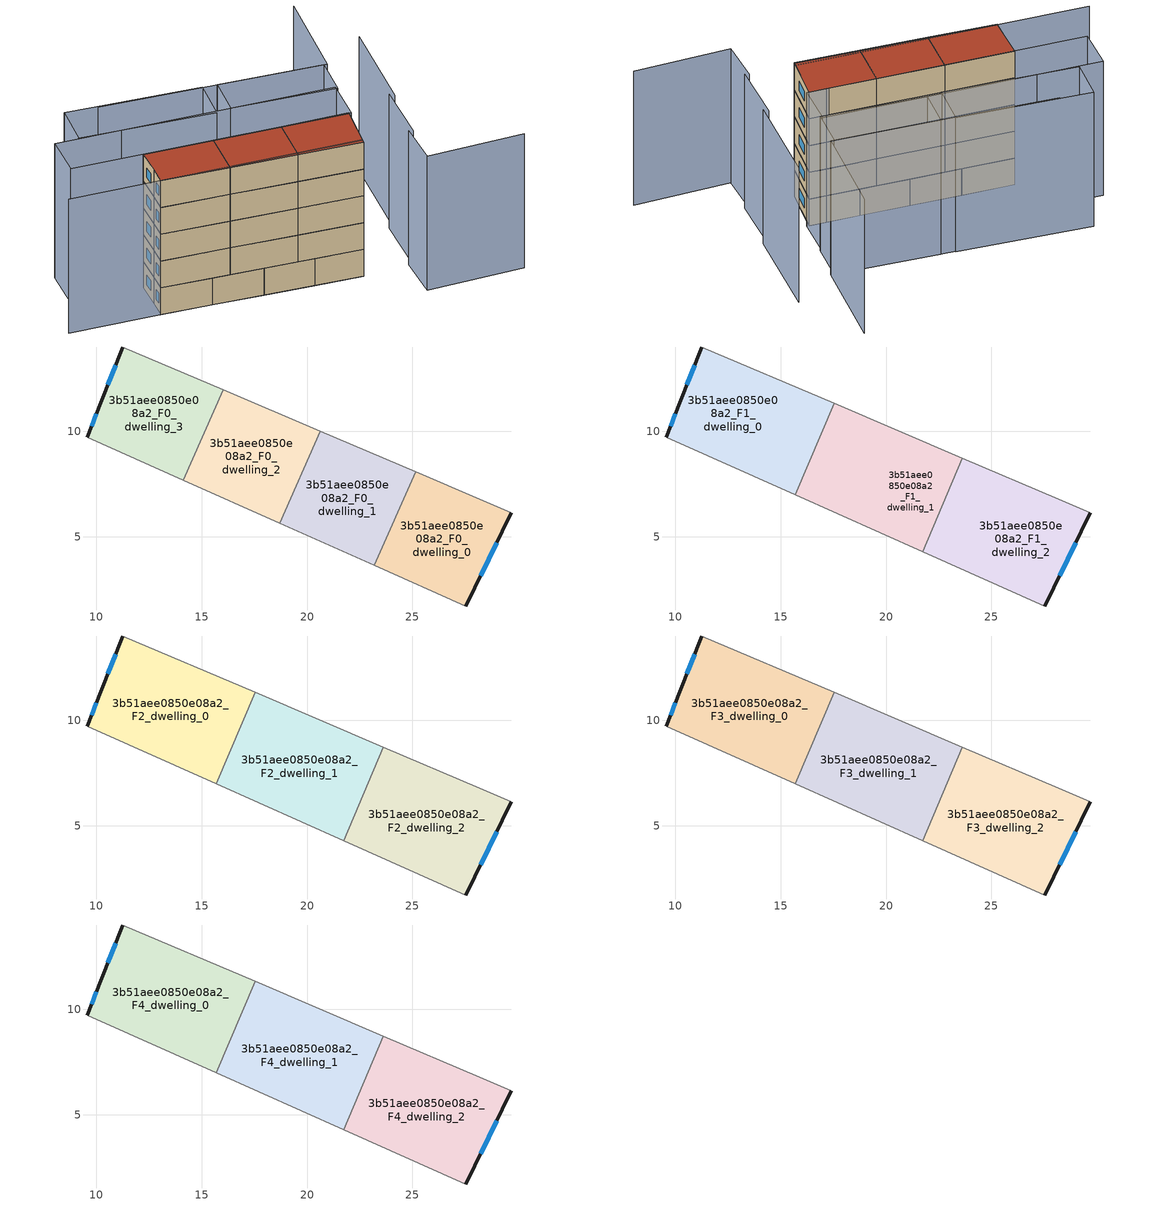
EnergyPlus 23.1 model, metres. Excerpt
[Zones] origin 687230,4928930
3b51aee0850e08a2_F0_dwelling_0
 floor ground (EU_floor_Construction): 27.53,1.71 29.7,6.15 28.19,6.79 25.16,8.08 23.19,3.64 z0
 wall outside (EU_wall_Construction): 29.7,6.15 27.53,1.71 z0:3
 wall adiabatic (EU_wall_Construction): 25.16,8.08 28.19,6.79 29.7,6.15 / 27.53,1.71 23.19,3.64 z0:3
 wall to 3b51aee0850e08a2_F0_dwelling_1 (EU_wall_Construction): 23.19,3.64 25.16,8.08 z0:3
 window (EU_Window_Construction): 29,4.7 28.24,3.15 z0.98:2.02
3b51aee0850e08a2_F0_dwelling_1
 floor ground (EU_floor_Construction): 23.19,3.64 25.16,8.08 20.63,10.01 18.69,5.65 z0
 wall adiabatic (EU_wall_Construction): 20.63,10.01 25.16,8.08 / 23.19,3.64 18.69,5.65 z0:3
 wall to 3b51aee0850e08a2_F0_dwelling_2 (EU_wall_Construction): 18.69,5.65 20.63,10.01 z0:3
3b51aee0850e08a2_F0_dwelling_2
 floor ground (EU_floor_Construction): 18.69,5.65 20.63,10.01 16.03,11.97 14.12,7.68 z0
 wall adiabatic (EU_wall_Construction): 16.03,11.97 20.63,10.01 / 18.69,5.65 14.12,7.68 z0:3
 wall to 3b51aee0850e08a2_F0_dwelling_3 (EU_wall_Construction): 14.12,7.68 16.03,11.97 z0:3
3b51aee0850e08a2_F0_dwelling_3
 floor ground (EU_floor_Construction): 14.12,7.68 16.03,11.97 11.25,14.01 10.2,11.37 9.55,9.72 z0
 wall outside (EU_wall_Construction): 9.55,9.72 10.2,11.37 11.25,14.01 z0:3
 wall adiabatic (EU_wall_Construction): 14.12,7.68 9.55,9.72 / 11.25,14.01 16.03,11.97 z0:3
 window (EU_Window_Construction): 9.77,10.25 9.99,10.83 / 10.55,12.22 10.91,13.15 z0.98:2.02
3b51aee0850e08a2_F1_dwelling_0
 floor to 3b51aee0850e08a2_F0_dwelling_2 (EU_floor_Construction): 15.69,6.99 17.54,11.33 16.03,11.97 14.12,7.68 z3
 floor to 3b51aee0850e08a2_F0_dwelling_3 (EU_floor_Construction): 14.12,7.68 16.03,11.97 11.25,14.01 10.2,11.37 9.55,9.72 z3
 wall outside (EU_wall_Construction): 9.55,9.72 10.2,11.37 11.25,14.01 z3:6
 wall adiabatic (EU_wall_Construction): 15.69,6.99 9.55,9.72 / 11.25,14.01 17.54,11.33 z3:6
 wall to 3b51aee0850e08a2_F1_dwelling_1 (EU_wall_Construction): 17.54,11.33 15.69,6.99 z3:6
 window (EU_Window_Construction): 9.77,10.25 9.99,10.83 / 10.55,12.22 10.91,13.15 z3.98:5.02
3b51aee0850e08a2_F1_dwelling_1
 floor to 3b51aee0850e08a2_F0_dwelling_2 (EU_floor_Construction): 18.69,5.65 20.63,10.01 17.54,11.33 15.69,6.99 z3
 floor to 3b51aee0850e08a2_F0_dwelling_1 (EU_floor_Construction): 21.73,4.29 23.63,8.73 20.63,10.01 18.69,5.65 z3
 wall adiabatic (EU_wall_Construction): 17.54,11.33 23.63,8.73 / 21.73,4.29 15.69,6.99 z3:6
 wall to 3b51aee0850e08a2_F1_dwelling_2 (EU_wall_Construction): 23.63,8.73 21.73,4.29 z3:6
3b51aee0850e08a2_F1_dwelling_2
 floor to 3b51aee0850e08a2_F0_dwelling_0 (EU_floor_Construction): 27.53,1.71 29.7,6.15 28.19,6.79 25.16,8.08 23.19,3.64 z3
 floor to 3b51aee0850e08a2_F0_dwelling_1 (EU_floor_Construction): 23.19,3.64 25.16,8.08 23.63,8.73 21.73,4.29 z3
 wall outside (EU_wall_Construction): 29.7,6.15 27.53,1.71 z3:6
 wall adiabatic (EU_wall_Construction): 27.53,1.71 21.73,4.29 / 23.63,8.73 28.19,6.79 29.7,6.15 z3:6
 window (EU_Window_Construction): 29,4.7 28.24,3.15 z3.98:5.02
3b51aee0850e08a2_F2_dwelling_0
 floor to 3b51aee0850e08a2_F1_dwelling_0 (EU_floor_Construction): 15.69,6.99 17.54,11.33 11.25,14.01 10.2,11.37 9.55,9.72 z6
 wall outside (EU_wall_Construction): 9.55,9.72 10.2,11.37 11.25,14.01 z6:9
 wall adiabatic (EU_wall_Construction): 15.69,6.99 9.55,9.72 / 11.25,14.01 17.54,11.33 z6:9
 wall to 3b51aee0850e08a2_F2_dwelling_1 (EU_wall_Construction): 17.54,11.33 15.69,6.99 z6:9
 window (EU_Window_Construction): 9.77,10.25 9.99,10.83 / 10.55,12.22 10.91,13.15 z6.98:8.02
3b51aee0850e08a2_F2_dwelling_1
 floor to 3b51aee0850e08a2_F1_dwelling_1 (EU_floor_Construction): 21.73,4.29 23.63,8.73 17.54,11.33 15.69,6.99 z6
 wall adiabatic (EU_wall_Construction): 17.54,11.33 23.63,8.73 / 21.73,4.29 15.69,6.99 z6:9
 wall to 3b51aee0850e08a2_F2_dwelling_2 (EU_wall_Construction): 23.63,8.73 21.73,4.29 z6:9
3b51aee0850e08a2_F2_dwelling_2
 floor to 3b51aee0850e08a2_F1_dwelling_2 (EU_floor_Construction): 27.53,1.71 29.7,6.15 28.19,6.79 23.63,8.73 21.73,4.29 z6
 wall outside (EU_wall_Construction): 29.7,6.15 27.53,1.71 z6:9
 wall adiabatic (EU_wall_Construction): 27.53,1.71 21.73,4.29 / 23.63,8.73 28.19,6.79 29.7,6.15 z6:9
 window (EU_Window_Construction): 29,4.7 28.24,3.15 z6.98:8.02
3b51aee0850e08a2_F3_dwelling_0
 floor to 3b51aee0850e08a2_F2_dwelling_0 (EU_floor_Construction): 15.69,6.99 17.54,11.33 11.25,14.01 10.2,11.37 9.55,9.72 z9
 wall outside (EU_wall_Construction): 9.55,9.72 10.2,11.37 11.25,14.01 z9:12
 wall adiabatic (EU_wall_Construction): 15.69,6.99 9.55,9.72 / 11.25,14.01 17.54,11.33 z9:12
 wall to 3b51aee0850e08a2_F3_dwelling_1 (EU_wall_Construction): 17.54,11.33 15.69,6.99 z9:12
 window (EU_Window_Construction): 9.77,10.25 9.99,10.83 / 10.55,12.22 10.91,13.15 z9.98:11.02
3b51aee0850e08a2_F3_dwelling_1
 floor to 3b51aee0850e08a2_F2_dwelling_1 (EU_floor_Construction): 21.73,4.29 23.63,8.73 17.54,11.33 15.69,6.99 z9
 wall adiabatic (EU_wall_Construction): 17.54,11.33 23.63,8.73 / 21.73,4.29 15.69,6.99 z9:12
 wall to 3b51aee0850e08a2_F3_dwelling_2 (EU_wall_Construction): 23.63,8.73 21.73,4.29 z9:12
3b51aee0850e08a2_F3_dwelling_2
 floor to 3b51aee0850e08a2_F2_dwelling_2 (EU_floor_Construction): 27.53,1.71 29.7,6.15 28.19,6.79 23.63,8.73 21.73,4.29 z9
 wall outside (EU_wall_Construction): 29.7,6.15 27.53,1.71 z9:12
 wall adiabatic (EU_wall_Construction): 27.53,1.71 21.73,4.29 / 23.63,8.73 28.19,6.79 29.7,6.15 z9:12
 window (EU_Window_Construction): 29,4.7 28.24,3.15 z9.98:11.02
3b51aee0850e08a2_F4_dwelling_0
 floor to 3b51aee0850e08a2_F3_dwelling_0 (EU_floor_Construction): 15.69,6.99 17.54,11.33 11.25,14.01 10.2,11.37 9.55,9.72 z12
 wall outside (EU_wall_Construction): 9.55,9.72 10.2,11.37 11.25,14.01 z12:15
 wall adiabatic (EU_wall_Construction): 15.69,6.99 9.55,9.72 / 11.25,14.01 17.54,11.33 z12:15
 wall to 3b51aee0850e08a2_F4_dwelling_1 (EU_wall_Construction): 17.54,11.33 15.69,6.99 z12:15
 window (EU_Window_Construction): 9.77,10.25 9.99,10.83 / 10.55,12.22 10.91,13.15 z12.98:14.02
 roof outside (EU_roof_Construction): 17.54,11.33 15.69,6.99 9.55,9.72 10.2,11.37 11.25,14.01 z15
3b51aee0850e08a2_F4_dwelling_1
 floor to 3b51aee0850e08a2_F3_dwelling_1 (EU_floor_Construction): 21.73,4.29 23.63,8.73 17.54,11.33 15.69,6.99 z12
 wall adiabatic (EU_wall_Construction): 17.54,11.33 23.63,8.73 / 21.73,4.29 15.69,6.99 z12:15
 wall to 3b51aee0850e08a2_F4_dwelling_2 (EU_wall_Construction): 23.63,8.73 21.73,4.29 z12:15
 roof outside (EU_roof_Construction): 23.63,8.73 21.73,4.29 15.69,6.99 17.54,11.33 z15
3b51aee0850e08a2_F4_dwelling_2
 floor to 3b51aee0850e08a2_F3_dwelling_2 (EU_floor_Construction): 27.53,1.71 29.7,6.15 28.19,6.79 23.63,8.73 21.73,4.29 z12
 wall outside (EU_wall_Construction): 29.7,6.15 27.53,1.71 z12:15
 wall adiabatic (EU_wall_Construction): 27.53,1.71 21.73,4.29 / 23.63,8.73 28.19,6.79 29.7,6.15 z12:15
 window (EU_Window_Construction): 29,4.7 28.24,3.15 z12.98:14.02
 roof outside (EU_roof_Construction): 28.19,6.79 29.7,6.15 27.53,1.71 21.73,4.29 23.63,8.73 z15
shading: 39.37,-7.21 30.3,-3.9 / 30.3,-3.9 31.85,0.33 / 32.16,0.02 34.48,5.85 / 1.28,13.25 27.69,2.09 / 34.74,5.38 38.73,14.58 / 37.62,22.33 33.58,13.3 / 33.58,13.3 13.3,22.38 / 29.91,6.06 4.7,16.75 / 4.7,16.75 6.39,20.72 / 6.39,20.72 31.6,10.03 / 31.6,10.03 29.91,6.06 / 23.83,17.66 33.27,13.44 / 33.27,13.44 31.63,9.78 / 31.63,9.78 22.19,14.01 / 22.19,14.01 23.83,17.66 / 10.36,23.83 22.55,18.3 / 22.55,18.3 20.77,14.37 / 20.77,14.37 8.58,19.9 / 8.58,19.9 10.36,23.83 z0:15
[Building]
EU S2 Campaign: North Axis=0; Terrain=City; Solar Distribution=FullExterior
[Site:Location]
Bologna: Latitude=44.5; Longitude=11.25; Time Zone=1; Elevation=37
[SizingPeriod:WeatherFileDays]
AnnualSizingPeriod: Begin Month=1; Begin Day of Month=1; End Month=12; End Day of Month=31; Day of Week for Start Day=Monday; Use Weather File Daylight Saving Period=No; Use Weather File Rain and Snow Indicators=No
[MATERIAL]
EU_InternalMass_Material: Roughness=MediumRough; Thickness=0.1; Conductivity=1; Density=1800; Specific Heat=900; Thermal Absorptance=0.9; Solar Absorptance=0.7; Visible Absorptance=0.7
[MATERIAL:NOMASS] Roughness=MediumRough; Thermal Absorptance=0.9; Solar Absorptance=0.7; Visible Absorptance=0.7
Name | Thermal Resistance
EU_wall_NoMass | 0.905828
EU_roof_NoMass | 0.37593
EU_floor_NoMass | 0.67114
[WINDOWMATERIAL:SIMPLEGLAZINGSYSTEM]
EU_Window_SimpleGlazing: UFactor=4.52486; Solar Heat Gain Coefficient=0.85; Visible Transmittance=0.85
[CONSTRUCTION]
EU_wall_Construction: EU_wall_NoMass
EU_roof_Construction: EU_roof_NoMass
EU_floor_Construction: EU_floor_NoMass
EU_InternalMass_Construction: EU_InternalMass_Material
EU_Window_Construction: EU_Window_SimpleGlazing
[ZONE] Type=1; Multiplier=1; Ceiling Height=autocalculate; Floor Area=autocalculate; Part of Total Floor Area=Yes
Name | Volume
3b51aee0850e08a2_F0_dwelling_0 | 71.1042
3b51aee0850e08a2_F1_dwelling_0 | 94.8025
3b51aee0850e08a2_F2_dwelling_0; 3b51aee0850e08a2_F3_dwelling_0; 3b51aee0850e08a2_F4_dwelling_0 | 94.804
3b51aee0850e08a2_F0_dwelling_1 | 71.113
3b51aee0850e08a2_F1_dwelling_1 | 94.8142
3b51aee0850e08a2_F2_dwelling_1; 3b51aee0850e08a2_F3_dwelling_1; 3b51aee0850e08a2_F4_dwelling_1 | 94.8186
3b51aee0850e08a2_F0_dwelling_2 | 71.1028
3b51aee0850e08a2_F1_dwelling_2 | 94.7996
3b51aee0850e08a2_F2_dwelling_2; 3b51aee0850e08a2_F3_dwelling_2; 3b51aee0850e08a2_F4_dwelling_2 | 94.8047
3b51aee0850e08a2_F0_dwelling_3 | 71.1035
[INTERNALMASS] Construction=EU_InternalMass_Construction
Name | Zone or ZoneList | Surface Area
3b51aee0850e08a2_F0_dwelling_0_EU_InternalMass | 3b51aee0850e08a2_F0_dwelling_0 | 23.7012
3b51aee0850e08a2_F0_dwelling_1_EU_InternalMass | 3b51aee0850e08a2_F0_dwelling_1 | 23.7045
3b51aee0850e08a2_F0_dwelling_2_EU_InternalMass | 3b51aee0850e08a2_F0_dwelling_2 | 23.7012
3b51aee0850e08a2_F0_dwelling_3_EU_InternalMass | 3b51aee0850e08a2_F0_dwelling_3 | 23.7012
3b51aee0850e08a2_F1_dwelling_0_EU_InternalMass | 3b51aee0850e08a2_F1_dwelling_0 | 31.6013
3b51aee0850e08a2_F1_dwelling_1_EU_InternalMass | 3b51aee0850e08a2_F1_dwelling_1 | 31.6059
3b51aee0850e08a2_F1_dwelling_2_EU_InternalMass | 3b51aee0850e08a2_F1_dwelling_2 | 31.6014
3b51aee0850e08a2_F2_dwelling_0_EU_InternalMass | 3b51aee0850e08a2_F2_dwelling_0 | 31.6013
3b51aee0850e08a2_F2_dwelling_1_EU_InternalMass | 3b51aee0850e08a2_F2_dwelling_1 | 31.6059
3b51aee0850e08a2_F2_dwelling_2_EU_InternalMass | 3b51aee0850e08a2_F2_dwelling_2 | 31.6014
3b51aee0850e08a2_F3_dwelling_0_EU_InternalMass | 3b51aee0850e08a2_F3_dwelling_0 | 31.6013
3b51aee0850e08a2_F3_dwelling_1_EU_InternalMass | 3b51aee0850e08a2_F3_dwelling_1 | 31.6059
3b51aee0850e08a2_F3_dwelling_2_EU_InternalMass | 3b51aee0850e08a2_F3_dwelling_2 | 31.6014
3b51aee0850e08a2_F4_dwelling_0_EU_InternalMass | 3b51aee0850e08a2_F4_dwelling_0 | 31.6013
3b51aee0850e08a2_F4_dwelling_1_EU_InternalMass | 3b51aee0850e08a2_F4_dwelling_1 | 31.6059
3b51aee0850e08a2_F4_dwelling_2_EU_InternalMass | 3b51aee0850e08a2_F4_dwelling_2 | 31.6014
[OTHEREQUIPMENT] Fuel Type=Electricity; Design Level Calculation Method=Watts/Area; Power per Zone Floor Area=1; Fraction Latent=0; Fraction Radiant=0; Fraction Lost=0; Carbon Dioxide Generation Rate=0; EndUse Subcategory=EU_Step8_InternalGains
Name | Zone or ZoneList or Space or SpaceList | Schedule
EU_Step8_InternalGain_3b51aee0850e08a2_F0_dwelling_0_f000 | 3b51aee0850e08a2_F0_dwelling_0 | EU_Step8_GainSchedule_3b51aee0850e08a2_F0_dwelling_0_f000
EU_Step8_InternalGain_3b51aee0850e08a2_F0_dwelling_1_f000 | 3b51aee0850e08a2_F0_dwelling_1 | EU_Step8_GainSchedule_3b51aee0850e08a2_F0_dwelling_1_f000
EU_Step8_InternalGain_3b51aee0850e08a2_F0_dwelling_2_f000 | 3b51aee0850e08a2_F0_dwelling_2 | EU_Step8_GainSchedule_3b51aee0850e08a2_F0_dwelling_2_f000
EU_Step8_InternalGain_3b51aee0850e08a2_F0_dwelling_3_f000 | 3b51aee0850e08a2_F0_dwelling_3 | EU_Step8_GainSchedule_3b51aee0850e08a2_F0_dwelling_3_f000
EU_Step8_InternalGain_3b51aee0850e08a2_F1_dwelling_0_f000 | 3b51aee0850e08a2_F1_dwelling_0 | EU_Step8_GainSchedule_3b51aee0850e08a2_F1_dwelling_0_f000
EU_Step8_InternalGain_3b51aee0850e08a2_F1_dwelling_1_f000 | 3b51aee0850e08a2_F1_dwelling_1 | EU_Step8_GainSchedule_3b51aee0850e08a2_F1_dwelling_1_f000
EU_Step8_InternalGain_3b51aee0850e08a2_F1_dwelling_2_f000 | 3b51aee0850e08a2_F1_dwelling_2 | EU_Step8_GainSchedule_3b51aee0850e08a2_F1_dwelling_2_f000
EU_Step8_InternalGain_3b51aee0850e08a2_F2_dwelling_0_f000 | 3b51aee0850e08a2_F2_dwelling_0 | EU_Step8_GainSchedule_3b51aee0850e08a2_F2_dwelling_0_f000
EU_Step8_InternalGain_3b51aee0850e08a2_F2_dwelling_1_f000 | 3b51aee0850e08a2_F2_dwelling_1 | EU_Step8_GainSchedule_3b51aee0850e08a2_F2_dwelling_1_f000
EU_Step8_InternalGain_3b51aee0850e08a2_F2_dwelling_2_f000 | 3b51aee0850e08a2_F2_dwelling_2 | EU_Step8_GainSchedule_3b51aee0850e08a2_F2_dwelling_2_f000
EU_Step8_InternalGain_3b51aee0850e08a2_F3_dwelling_0_f000 | 3b51aee0850e08a2_F3_dwelling_0 | EU_Step8_GainSchedule_3b51aee0850e08a2_F3_dwelling_0_f000
EU_Step8_InternalGain_3b51aee0850e08a2_F3_dwelling_1_f000 | 3b51aee0850e08a2_F3_dwelling_1 | EU_Step8_GainSchedule_3b51aee0850e08a2_F3_dwelling_1_f000
EU_Step8_InternalGain_3b51aee0850e08a2_F3_dwelling_2_f000 | 3b51aee0850e08a2_F3_dwelling_2 | EU_Step8_GainSchedule_3b51aee0850e08a2_F3_dwelling_2_f000
EU_Step8_InternalGain_3b51aee0850e08a2_F4_dwelling_0_f000 | 3b51aee0850e08a2_F4_dwelling_0 | EU_Step8_GainSchedule_3b51aee0850e08a2_F4_dwelling_0_f000
EU_Step8_InternalGain_3b51aee0850e08a2_F4_dwelling_1_f000 | 3b51aee0850e08a2_F4_dwelling_1 | EU_Step8_GainSchedule_3b51aee0850e08a2_F4_dwelling_1_f000
EU_Step8_InternalGain_3b51aee0850e08a2_F4_dwelling_2_f000 | 3b51aee0850e08a2_F4_dwelling_2 | EU_Step8_GainSchedule_3b51aee0850e08a2_F4_dwelling_2_f000
[ZONEVENTILATION:DESIGNFLOWRATE] Schedule=EU_AlwaysOn; Design Flow Rate Calculation Method=AirChanges/Hour; Air Changes per Hour=0.73129; Ventilation Type=Natural; Fan Pressure Rise=0; Fan Total Efficiency=1; Constant Term Coefficient=1; Temperature Term Coefficient=0; Velocity Term Coefficient=0; Velocity Squared Term Coefficient=0; Minimum Indoor Temperature=-100; Maximum Indoor Temperature=100; Delta Temperature=-100; Minimum Outdoor Temperature=-100; Maximum Outdoor Temperature=100; Maximum Wind Speed=40
Name | Zone or ZoneList or Space or SpaceList
EU_ConstantAir_3b51aee0850e08a2_F0_dwelling_0 | 3b51aee0850e08a2_F0_dwelling_0
EU_ConstantAir_3b51aee0850e08a2_F0_dwelling_1 | 3b51aee0850e08a2_F0_dwelling_1
EU_ConstantAir_3b51aee0850e08a2_F0_dwelling_2 | 3b51aee0850e08a2_F0_dwelling_2
EU_ConstantAir_3b51aee0850e08a2_F0_dwelling_3 | 3b51aee0850e08a2_F0_dwelling_3
EU_ConstantAir_3b51aee0850e08a2_F1_dwelling_0 | 3b51aee0850e08a2_F1_dwelling_0
EU_ConstantAir_3b51aee0850e08a2_F1_dwelling_1 | 3b51aee0850e08a2_F1_dwelling_1
EU_ConstantAir_3b51aee0850e08a2_F1_dwelling_2 | 3b51aee0850e08a2_F1_dwelling_2
EU_ConstantAir_3b51aee0850e08a2_F2_dwelling_0 | 3b51aee0850e08a2_F2_dwelling_0
EU_ConstantAir_3b51aee0850e08a2_F2_dwelling_1 | 3b51aee0850e08a2_F2_dwelling_1
EU_ConstantAir_3b51aee0850e08a2_F2_dwelling_2 | 3b51aee0850e08a2_F2_dwelling_2
EU_ConstantAir_3b51aee0850e08a2_F3_dwelling_0 | 3b51aee0850e08a2_F3_dwelling_0
EU_ConstantAir_3b51aee0850e08a2_F3_dwelling_1 | 3b51aee0850e08a2_F3_dwelling_1
EU_ConstantAir_3b51aee0850e08a2_F3_dwelling_2 | 3b51aee0850e08a2_F3_dwelling_2
EU_ConstantAir_3b51aee0850e08a2_F4_dwelling_0 | 3b51aee0850e08a2_F4_dwelling_0
EU_ConstantAir_3b51aee0850e08a2_F4_dwelling_1 | 3b51aee0850e08a2_F4_dwelling_1
EU_ConstantAir_3b51aee0850e08a2_F4_dwelling_2 | 3b51aee0850e08a2_F4_dwelling_2
[HVACTEMPLATE:THERMOSTAT] Constant Heating Setpoint=20; Constant Cooling Setpoint=50
EU_HeatOnly_3b51aee0850e08a2_F0_dwelling_0; EU_HeatOnly_3b51aee0850e08a2_F0_dwelling_1; EU_HeatOnly_3b51aee0850e08a2_F0_dwelling_2; EU_HeatOnly_3b51aee0850e08a2_F0_dwelling_3; EU_HeatOnly_3b51aee0850e08a2_F1_dwelling_0; EU_HeatOnly_3b51aee0850e08a2_F1_dwelling_1; EU_HeatOnly_3b51aee0850e08a2_F1_dwelling_2; EU_HeatOnly_3b51aee0850e08a2_F2_dwelling_0; EU_HeatOnly_3b51aee0850e08a2_F2_dwelling_1; EU_HeatOnly_3b51aee0850e08a2_F2_dwelling_2; EU_HeatOnly_3b51aee0850e08a2_F3_dwelling_0; EU_HeatOnly_3b51aee0850e08a2_F3_dwelling_1; EU_HeatOnly_3b51aee0850e08a2_F3_dwelling_2; EU_HeatOnly_3b51aee0850e08a2_F4_dwelling_0; EU_HeatOnly_3b51aee0850e08a2_F4_dwelling_1; EU_HeatOnly_3b51aee0850e08a2_F4_dwelling_2
[HVACTEMPLATE:ZONE:IDEALLOADSAIRSYSTEM] System Availability Schedule=EU_AlwaysOn; Maximum Heating Supply Air Temperature=50; Minimum Cooling Supply Air Temperature=13; Maximum Heating Supply Air Humidity Ratio=0.0156; Minimum Cooling Supply Air Humidity Ratio=0.0077; Heating Limit=NoLimit; Cooling Limit=NoLimit; Heating Availability Schedule=EU_AlwaysOn; Cooling Availability Schedule=EU_CoolingOff; Dehumidification Control Type=ConstantSensibleHeatRatio; Cooling Sensible Heat Ratio=0.7; Dehumidification Setpoint=60; Humidification Control Type=None; Humidification Setpoint=30; Outdoor Air Method=None; Outdoor Air Flow Rate per Person=0.00944; Outdoor Air Flow Rate per Zone Floor Area=0; Outdoor Air Flow Rate per Zone=0; Demand Controlled Ventilation Type=None; Outdoor Air Economizer Type=NoEconomizer; Heat Recovery Type=None; Sensible Heat Recovery Effectiveness=0.7; Latent Heat Recovery Effectiveness=0.65
Name | Template Thermostat
3b51aee0850e08a2_F0_dwelling_0 | EU_HeatOnly_3b51aee0850e08a2_F0_dwelling_0
3b51aee0850e08a2_F0_dwelling_1 | EU_HeatOnly_3b51aee0850e08a2_F0_dwelling_1
3b51aee0850e08a2_F0_dwelling_2 | EU_HeatOnly_3b51aee0850e08a2_F0_dwelling_2
3b51aee0850e08a2_F0_dwelling_3 | EU_HeatOnly_3b51aee0850e08a2_F0_dwelling_3
3b51aee0850e08a2_F1_dwelling_0 | EU_HeatOnly_3b51aee0850e08a2_F1_dwelling_0
3b51aee0850e08a2_F1_dwelling_1 | EU_HeatOnly_3b51aee0850e08a2_F1_dwelling_1
3b51aee0850e08a2_F1_dwelling_2 | EU_HeatOnly_3b51aee0850e08a2_F1_dwelling_2
3b51aee0850e08a2_F2_dwelling_0 | EU_HeatOnly_3b51aee0850e08a2_F2_dwelling_0
3b51aee0850e08a2_F2_dwelling_1 | EU_HeatOnly_3b51aee0850e08a2_F2_dwelling_1
3b51aee0850e08a2_F2_dwelling_2 | EU_HeatOnly_3b51aee0850e08a2_F2_dwelling_2
3b51aee0850e08a2_F3_dwelling_0 | EU_HeatOnly_3b51aee0850e08a2_F3_dwelling_0
3b51aee0850e08a2_F3_dwelling_1 | EU_HeatOnly_3b51aee0850e08a2_F3_dwelling_1
3b51aee0850e08a2_F3_dwelling_2 | EU_HeatOnly_3b51aee0850e08a2_F3_dwelling_2
3b51aee0850e08a2_F4_dwelling_0 | EU_HeatOnly_3b51aee0850e08a2_F4_dwelling_0
3b51aee0850e08a2_F4_dwelling_1 | EU_HeatOnly_3b51aee0850e08a2_F4_dwelling_1
3b51aee0850e08a2_F4_dwelling_2 | EU_HeatOnly_3b51aee0850e08a2_F4_dwelling_2
[SIZING:ZONE] Zone Cooling Design Supply Air Temperature Input Method=SupplyAirTemperature; Zone Cooling Design Supply Air Temperature=13; Zone Heating Design Supply Air Temperature Input Method=SupplyAirTemperature; Zone Heating Design Supply Air Temperature=50; Zone Cooling Design Supply Air Humidity Ratio=0.008; Zone Heating Design Supply Air Humidity Ratio=0.008; Cooling Design Air Flow Method=DesignDay; Cooling Design Air Flow Rate=0; Cooling Minimum Air Flow per Zone Floor Area=0.000762; Cooling Minimum Air Flow=0; Cooling Minimum Air Flow Fraction=0.2; Heating Design Air Flow Method=DesignDay; Heating Design Air Flow Rate=0; Heating Maximum Air Flow per Zone Floor Area=0.002032; Heating Maximum Air Flow=0.141576; Heating Maximum Air Flow Fraction=0.3; Account for Dedicated Outdoor Air System=No; Dedicated Outdoor Air System Control Strategy=NeutralSupplyAir; Dedicated Outdoor Air Low Setpoint Temperature for Design=autosize; Dedicated Outdoor Air High Setpoint Temperature for Design=autosize; Zone Load Sizing Method=Sensible Load Only No Latent Load; Zone Latent Cooling Design Supply Air Humidity Ratio Input Method=HumidityRatioDifference; Zone Cooling Design Supply Air Humidity Ratio Difference=0.005; Zone Latent Heating Design Supply Air Humidity Ratio Input Method=HumidityRatioDifference; Zone Humidification Design Supply Air Humidity Ratio Difference=0.005
3b51aee0850e08a2_F0_dwelling_0; 3b51aee0850e08a2_F0_dwelling_1; 3b51aee0850e08a2_F0_dwelling_2; 3b51aee0850e08a2_F0_dwelling_3; 3b51aee0850e08a2_F1_dwelling_0; 3b51aee0850e08a2_F1_dwelling_1; 3b51aee0850e08a2_F1_dwelling_2; 3b51aee0850e08a2_F2_dwelling_0; 3b51aee0850e08a2_F2_dwelling_1; 3b51aee0850e08a2_F2_dwelling_2; 3b51aee0850e08a2_F3_dwelling_0; 3b51aee0850e08a2_F3_dwelling_1; 3b51aee0850e08a2_F3_dwelling_2; 3b51aee0850e08a2_F4_dwelling_0; 3b51aee0850e08a2_F4_dwelling_1; 3b51aee0850e08a2_F4_dwelling_2
[SCHEDULE:CONSTANT]
Name | Hourly Value
EU_AlwaysOn | 1
EU_CoolingOff | 0
[SCHEDULE:FILE] Column Number=1; Rows to Skip at Top=0; Number of Hours of Data=8760; Column Separator=Comma; Interpolate to Timestep=No; Minutes per Item=60; Adjust Schedule for Daylight Savings=Yes
Name | File
EU_Step8_GainSchedule_3b51aee0850e08a2_F0_dwelling_0_f000 | ../../schedules/3b51aee0850e08a2/3b51aee0850e08a2_F0_dwelling_0_f000_gain.csv
EU_Step8_GainSchedule_3b51aee0850e08a2_F0_dwelling_1_f000 | ../../schedules/3b51aee0850e08a2/3b51aee0850e08a2_F0_dwelling_1_f000_gain.csv
EU_Step8_GainSchedule_3b51aee0850e08a2_F0_dwelling_2_f000 | ../../schedules/3b51aee0850e08a2/3b51aee0850e08a2_F0_dwelling_2_f000_gain.csv
EU_Step8_GainSchedule_3b51aee0850e08a2_F0_dwelling_3_f000 | ../../schedules/3b51aee0850e08a2/3b51aee0850e08a2_F0_dwelling_3_f000_gain.csv
EU_Step8_GainSchedule_3b51aee0850e08a2_F1_dwelling_0_f000 | ../../schedules/3b51aee0850e08a2/3b51aee0850e08a2_F1_dwelling_0_f000_gain.csv
EU_Step8_GainSchedule_3b51aee0850e08a2_F1_dwelling_1_f000 | ../../schedules/3b51aee0850e08a2/3b51aee0850e08a2_F1_dwelling_1_f000_gain.csv
EU_Step8_GainSchedule_3b51aee0850e08a2_F1_dwelling_2_f000 | ../../schedules/3b51aee0850e08a2/3b51aee0850e08a2_F1_dwelling_2_f000_gain.csv
EU_Step8_GainSchedule_3b51aee0850e08a2_F2_dwelling_0_f000 | ../../schedules/3b51aee0850e08a2/3b51aee0850e08a2_F2_dwelling_0_f000_gain.csv
EU_Step8_GainSchedule_3b51aee0850e08a2_F2_dwelling_1_f000 | ../../schedules/3b51aee0850e08a2/3b51aee0850e08a2_F2_dwelling_1_f000_gain.csv
EU_Step8_GainSchedule_3b51aee0850e08a2_F2_dwelling_2_f000 | ../../schedules/3b51aee0850e08a2/3b51aee0850e08a2_F2_dwelling_2_f000_gain.csv
EU_Step8_GainSchedule_3b51aee0850e08a2_F3_dwelling_0_f000 | ../../schedules/3b51aee0850e08a2/3b51aee0850e08a2_F3_dwelling_0_f000_gain.csv
EU_Step8_GainSchedule_3b51aee0850e08a2_F3_dwelling_1_f000 | ../../schedules/3b51aee0850e08a2/3b51aee0850e08a2_F3_dwelling_1_f000_gain.csv
EU_Step8_GainSchedule_3b51aee0850e08a2_F3_dwelling_2_f000 | ../../schedules/3b51aee0850e08a2/3b51aee0850e08a2_F3_dwelling_2_f000_gain.csv
EU_Step8_GainSchedule_3b51aee0850e08a2_F4_dwelling_0_f000 | ../../schedules/3b51aee0850e08a2/3b51aee0850e08a2_F4_dwelling_0_f000_gain.csv
EU_Step8_GainSchedule_3b51aee0850e08a2_F4_dwelling_1_f000 | ../../schedules/3b51aee0850e08a2/3b51aee0850e08a2_F4_dwelling_1_f000_gain.csv
EU_Step8_GainSchedule_3b51aee0850e08a2_F4_dwelling_2_f000 | ../../schedules/3b51aee0850e08a2/3b51aee0850e08a2_F4_dwelling_2_f000_gain.csv
